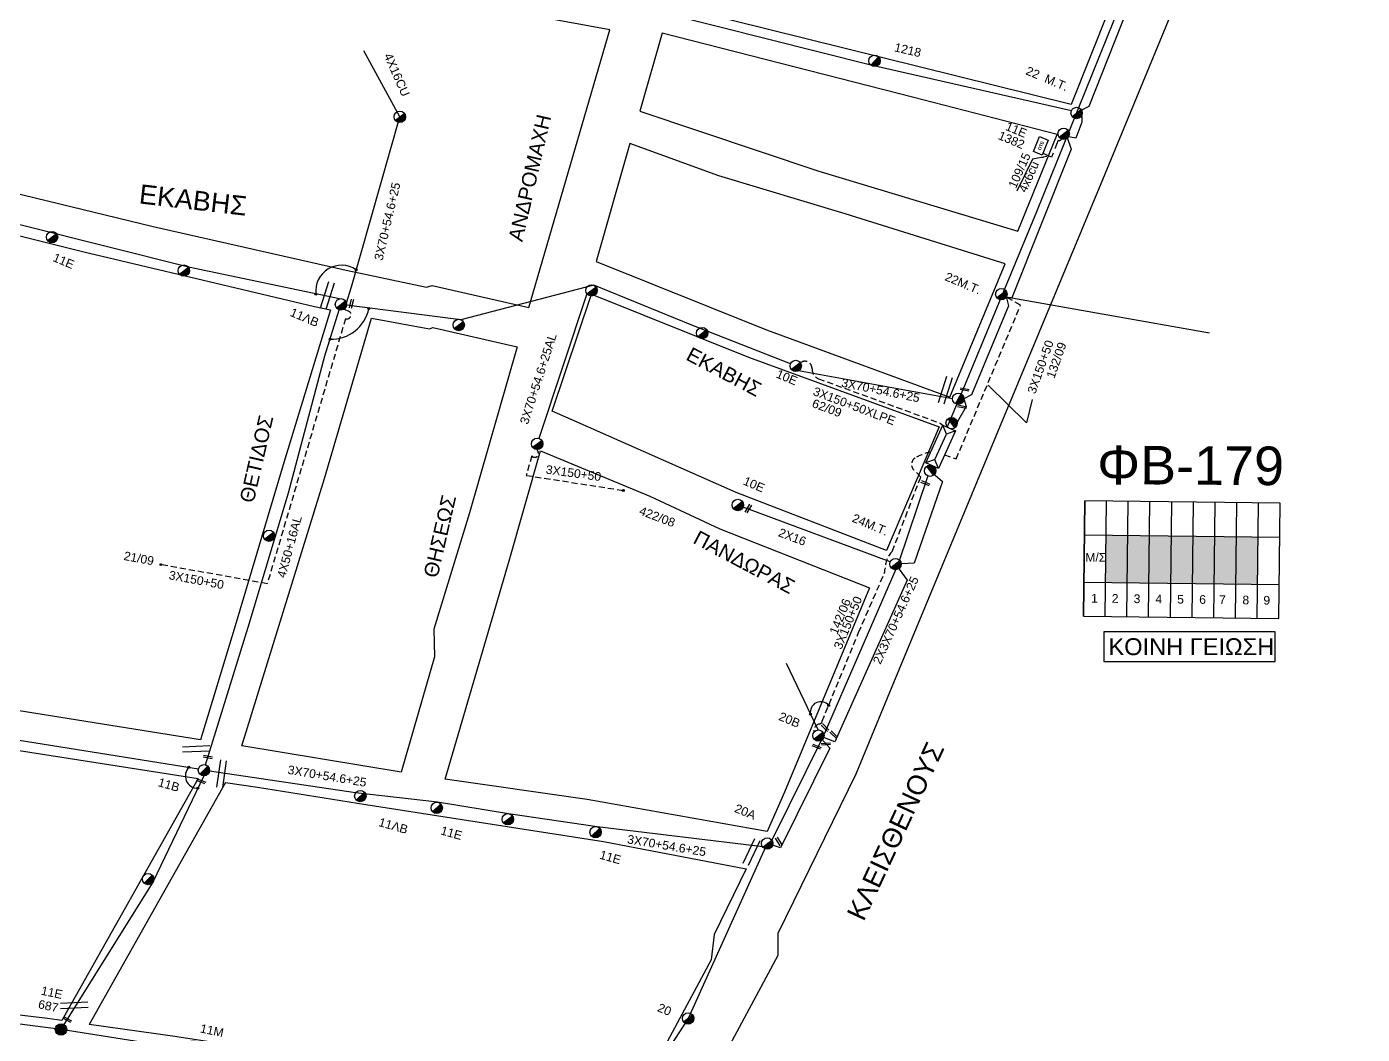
# Model space of a CAD drawing. Header units: millimetres. Extents: x 408 to 3042, y 742 to 1820.
# Drawn here: x 2360.6 to 2637.3, y 1280 to 1488.9 of the extents above; entities that cross this region are included whole.
import ezdxf
from ezdxf.enums import TextEntityAlignment as Align

# ---------------------------------------------------------------- set-up
doc = ezdxf.new("R2010")
doc.units = ezdxf.units.MM
doc.linetypes.add('DASHED', pattern=[19.05, 12.7, -6.35])
for name, color, linetype in [('Pillar OTE', 7, 'Continuous'), ('Άγνωστα', 7, 'Continuous'), ('Ασφαλειοκιβώτια Χ.Τ 9 αναχωρήσεων', 7, 'Continuous'), ('Γυμνά εναέρια ΧΤ και ΦΟΠ (3Φ)   4x50+16AL', 7, 'Continuous'), ('Επιγραφές - Σχήματα', 7, 'Continuous'), ('Μηχανική τομή', 7, 'Continuous'), ('Στύλος Ξύλινος', 7, 'Continuous'), ('Στύλος Ξύλινος @ 1', 7, 'Continuous'), ('Στύλος ΦΜ', 7, 'Continuous'), ('Στύλος ΦΜ @ 1', 7, 'Continuous'), ('Συνδέσεις', 7, 'Continuous'), ('Συνεστραμμένα ΧΤ   3x70+54.6+25 AL', 7, 'SYN_LINE'), ('Τομή', 7, 'Continuous'), ('Υποσταθμός εναέριος 2 στύλων', 7, 'Continuous'), ('Υποσταθμός πόλεως', 7, 'Continuous'), ('Υπόβαθρο ΔΕΗ', 7, 'Continuous'), ('Υπόγεια καλώδια Παροχών ΧΤ   4x16CU', 7, 'DASHED'), ('Υπόγεια καλώδια Παροχών ΧΤ   4x50AL', 7, 'DASHED'), ('Υπόγεια καλώδια Παροχών ΧΤ   4x6', 7, 'DASHED')]:
    doc.layers.add(name, color=color, linetype=linetype)
doc.styles.add('arial', font='arial.ttf')
doc.styles.get("Standard").update_dxf_attribs({"font": 'arial.ttf'})
doc.linetypes.add('SYN_LINE', pattern='A,0.5,-0.0001,["/\\/\\/\\/",Standard,S=0.1,R=0,X=0,Y=-0.05],-0.25', length=0.7501)
doc.dimstyles.new('ISO-25', dxfattribs={"dimtxt": 2.5, "dimasz": 2.5, "dimexe": 1.25, "dimexo": 0.625, "dimtad": 1, "dimtxsty": 'Standard', "dimcen": 2.5, "dimadec": 0, "dimazin": 0, "dimtfac": 1, "dimtmove": 0, "dimatfit": 3, "dimfxl": 1, "dimarcsym": 0})

# ---------------------------------------------------------------- blocks, each defined once
blk = doc.blocks.new('ΤΟΜΗ')
at = {"layer": 'Τομή', "ltscale": 40}
for p, q in [((-5.68, 0), (5.68, 0)), ((5.68, -2.33), (-5.68, -2.33))]:
    blk.add_line(p, q, dxfattribs=at)
blk = doc.blocks.new('ΜΗΧΑΝΙΚΗ ΤΟΜΗ')
at = {"layer": 'Μηχανική τομή', "ltscale": 40}
for p, q in [((-1.89, 0.78), (1.89, 0.78)), ((1.89, 0), (-1.89, 0))]:
    blk.add_line(p, q, dxfattribs=at)
blk = doc.blocks.new('ΥΠΑΡΧΩΝ ΤΣΙΜΕΝΤΕΝΙΟΣ ΣΤΥΛΟΣ')
at = {"layer": 'Στύλος ΦΜ'}
blk.add_hatch(color=7, dxfattribs=at).paths.add_polyline_path([(-1.29, -2.28, 0.574793), (2.62, 0, 0.268822), (1.3, 2.27)])
at = {"layer": 'Στύλος ΦΜ', "color": 7}
blk.add_line((-1.29, -2.28), (1.3, 2.27), dxfattribs=at)
blk.add_circle((0, 0), 2.62, dxfattribs=at)
at = {"layer": 'Στύλος ΦΜ', "flags": 4}
for tag, p in [('ΤΥΠΟΣ', (-4.91, 3.03)), ('ΑΡΙΘΜΟΣ', (-4.68, 8.05))]:
    blk.add_attdef(tag, p, '', height=4, dxfattribs=at)
blk = doc.blocks.new('ΥΠΑΡΧΩΝ ΞΥΛΙΝΟΣ ΣΤΥΛΟΣ')
at = {"layer": 'Στύλος Ξύλινος'}
h = blk.add_hatch(color=7, dxfattribs=at)
h.paths.add_polyline_path([(-2.62, 0, 0.270008), (-1.29, -2.28), (1.3, 2.27, 0.576266)])
h.paths.add_polyline_path([(-1.29, -2.28, 0.574793), (2.62, 0, 0.268822), (1.3, 2.27)])
at = {"layer": 'Στύλος Ξύλινος', "color": 7}
blk.add_line((-1.29, -2.28), (1.3, 2.27), dxfattribs=at)
blk.add_circle((0, 0), 2.62, dxfattribs=at)
at = {"layer": 'Στύλος Ξύλινος', "flags": 4}
for tag, p in [('ΑΡΙΘΜΟΣ', (-4.91, 8.6)), ('ΤΥΠΟΣ', (-4.85, 3.39))]:
    blk.add_attdef(tag, p, '', height=4, dxfattribs=at)
blk = doc.blocks.new('ΥΠΟΣΤΑΘΜΟΣ ΕΝΑΕΡΙΟΣ ΕΠΙ 2 ΣΤΥΛΩΝ')
at = {"layer": 'Υποσταθμός εναέριος 2 στύλων', "linetype": 'Continuous'}
for points in [[(-11.97, -2.11, 0.574793), (-8.45, -0.07, 0.268822), (-9.64, 1.98)], [(9.68, -2.15, 0.574793), (13.19, -0.1, 0.268822), (12.01, 1.95)]]:
    blk.add_hatch(color=256, dxfattribs=at).paths.add_polyline_path(points)
for p, q in [((-11.97, -2.11), (-9.64, 1.98)), ((9.68, -2.15), (12.01, 1.95))]:
    blk.add_line(p, q, dxfattribs=at)
for centre in [(-10.81, -0.07), (10.84, -0.1)]:
    blk.add_circle(centre, 2.36, dxfattribs=at)
at = {"layer": 'Υποσταθμός πόλεως', "linetype": 'Continuous', "ltscale": 40}
blk.add_lwpolyline([(-8.57, 2.82), (8.57, 2.82), (8.57, -2.82), (-8.57, -2.82)], close=True, dxfattribs=at)
for points in [[(-5.75, 0), (-8.57, 2.82)], [(-8.57, -2.82), (-5.75, 0)], [(-5.75, 0), (5.75, 0)], [(5.75, 0), (8.57, 2.82)], [(8.57, -2.82), (5.75, 0)]]:
    blk.add_lwpolyline(points, dxfattribs=at)
at = {"layer": 'Υποσταθμός εναέριος 2 στύλων', "ltscale": 40, "flags": 1}
for tag, p in [('ΜΕΤΑΣΧΗΜΑΤΙΣΜΟΣ', (14.09, 2.51)), ('ΙΣΧΥΣ', (14.07, -0.28)), ('ΑΡΙΘΜΟΣ', (14.19, -3))]:
    blk.add_attdef(tag, p, '', height=1.8, dxfattribs=at)
blk = doc.blocks.new('ΑΣΦΑΛΕΙΟΚΙΒΩΤΙΟ ΥΠΟΣΤΑΘΜΟΥ 9 ΑΝΑΧΩΡΗΣΕΩΝ')
at = {"layer": 'Ασφαλειοκιβώτια Χ.Τ 9 αναχωρήσεων', "ltscale": 40}
for p, q in [((-23.8, 40.36), (24.02, 40.36)), ((-9.72, 40.36), (-9.72, -40.64)), ((9.94, 40.36), (9.94, -40.64)), ((-23.8, 31.36), (24.02, 31.36)), ((-23.8, 22.36), (24.02, 22.36)), ((-23.8, 13.36), (24.02, 13.36)), ((-23.8, 4.36), (24.02, 4.36)), ((-23.8, -4.64), (24.02, -4.64)), ((-23.8, -13.64), (24.02, -13.64)), ((-23.8, -22.64), (24.02, -22.64)), ((-23.8, -31.64), (24.02, -31.64))]:
    blk.add_line(p, q, dxfattribs=at)
at = {"layer": 'Ασφαλειοκιβώτια Χ.Τ 9 αναχωρήσεων'}
blk.add_lwpolyline([(-23.8, -40.64), (24.02, -40.64), (24.02, 40.36), (-23.8, 40.36)], close=True, dxfattribs=at)
for s, p in [('1', (-18.12, 37.3)), ('2', (-18.12, 28.73)), ('3', (-18.12, 19.66)), ('4', (-18.12, 10.64)), ('5', (-18.12, 1.63)), ('6', (-18.12, -7.51)), ('7', (-18.12, -15.75)), ('8', (-18.12, -25.44)), ('9', (-18.12, -34.13))]:
    blk.add_text(s, height=3.6, rotation=270, dxfattribs=at).set_placement(p)
at = {"layer": 'Ασφαλειοκιβώτια Χ.Τ 9 αναχωρήσεων', "ltscale": 40}
for tag, height, p in [('ΟΝΟΜΑ', 5, (-0.16, 44.31)), ('ΚΕΙΜΕΝΟ 1', 2, (17.06, 35.59)), ('ΚΕΙΜΕΝΟ 2', 2, (17.06, 26.88)), ('ΚΕΙΜΕΝΟ 3', 2, (17.06, 17.69)), ('ΚΕΙΜΕΝΟ 4', 2, (17.06, 8.71)), ('ΚΕΙΜΕΝΟ 5', 2, (17.06, -0.13)), ('ΚΕΙΜΕΝΟ 6', 2, (17.06, -9.05)), ('ΚΕΙΜΕΝΟ 7', 2, (17.06, -18.13)), ('ΚΕΙΜΕΝΟ 8', 2, (17.06, -26.85)), ('ΚΕΙΜΕΝΟ 9', 2, (17.06, -35.99)), ('ΣΧ', 2, (-0.1, -42.64))]:
    blk.add_attdef(tag, text='', height=height, dxfattribs=at).set_placement(p, align=Align.MIDDLE_CENTER)
blk = doc.blocks.new('_ΣΥΝΔΕΣΗ')
at = {"layer": 'Συνδέσεις', "linetype": 'SYN_LINE', "ltscale": 40}
blk.add_hatch(color=256, dxfattribs=at).paths.add_polyline_path([(0.5, -0.01, 1), (-0.5, -0.01, 1)])
at = {"layer": 'Συνδέσεις'}
blk.add_circle((0, -0.01), 0.5, dxfattribs=at)
blk = doc.blocks.new('PILLAR ΟΤΕ')
at = {"layer": 'Pillar OTE', "ltscale": 40}
blk.add_lwpolyline([(-3.31, 2.02), (3.39, 2.02), (3.39, -1.99), (-3.31, -1.99)], close=True, dxfattribs=at)
at = {"layer": 'Pillar OTE', "insert": (-1.81, 0.71), "char_height": 1.3575, "width": 109.961, "attachment_point": 1}
blk.add_mtext('{\\fArial|b1|i0|c161|p34;OTE}', dxfattribs=at)

msp = doc.modelspace()

# ---------------------------------------------------------------- hatches: boundary and pattern name
at = {"layer": 'Ασφαλειοκιβώτια Χ.Τ 9 αναχωρήσεων', "ltscale": 40}
for color, points in [(30, [(2588.76, 1383.47), (2584.26, 1383.52), (2584.14, 1373.7), (2588.64, 1373.65)]), (133, [(2593.26, 1383.42), (2588.76, 1383.47), (2588.64, 1373.65), (2593.14, 1373.59)]), (6, [(2597.76, 1383.37), (2593.26, 1383.42), (2593.14, 1373.59), (2597.64, 1373.54)]), (2, [(2597.64, 1373.54), (2602.14, 1373.49), (2602.26, 1383.31), (2597.76, 1383.37)]), (1, [(2606.76, 1383.26), (2602.26, 1383.31), (2602.14, 1373.49), (2606.64, 1373.43)]), (173, [(2611.25, 1383.21), (2606.76, 1383.26), (2606.64, 1373.43), (2611.14, 1373.38)]), (151, [(2615.75, 1383.15), (2611.25, 1383.21), (2611.14, 1373.38), (2615.64, 1373.33)])]:
    msp.add_hatch(color=color, dxfattribs=at).paths.add_polyline_path(points)

# ---------------------------------------------------------------- linework, layer by layer
at = {"layer": 'Άγνωστα', "color": 30}
msp.add_lwpolyline([(2425.35, 1432.48), (2394.05, 1439.05), (2360.24, 1447.53), (2329.65, 1455.38), (2292.29, 1462.99), (2283.42, 1464.88)], dxfattribs=at)
at = {"layer": 'Άγνωστα', "color": 173, "linetype": 'DASHED', "ltscale": 0.1}
msp.add_lwpolyline([(2550.75, 1400.13), (2553.19, 1399.32), (2566.54, 1431.19), (2563.56, 1432.87)], dxfattribs=at)
at = {"layer": 'Άγνωστα', "color": 151, "linetype": 'DASHED', "ltscale": 0.1}
for points in [[(2426.24, 1430.31), (2427.17, 1429.99, -0.991208), (2426.62, 1428.35), (2410.41, 1373.43)], [(2520.87, 1419.29), (2521.25, 1419.44, -0.542979), (2523.31, 1418, 0.31557), (2524.65, 1415.92), (2549.87, 1406.72), (2550.44, 1406.29)], [(2466.27, 1401.26), (2466.52, 1400.75, -0.888091), (2465.23, 1399.91), (2464.06, 1395.89), (2484.2, 1392.77)]]:
    msp.add_lwpolyline(points, format="xyb", dxfattribs=at)
at = {"layer": 'Άγνωστα', "color": 30, "linetype": 'DASHED', "ltscale": 0.1}
msp.add_lwpolyline([(2523.74, 1342.74), (2523.74, 1343.04, -0.366167), (2524.84, 1344.36, 0.315918), (2525.4, 1344.92), (2532.96, 1363.33), (2538.42, 1375.87), (2538.42, 1376.45, -0.196189), (2539.92, 1380.14), (2545.83, 1395.55), (2544.37, 1397.05, -0.487463), (2544.7, 1399.51, -0.083054), (2547.93, 1400.74, -0.099288)], format="xyb", dxfattribs=at)
at = {"layer": 'Άγνωστα', "color": 6}
msp.add_lwpolyline([(2539.5, 1377.96), (2509, 1389.3)], dxfattribs=at)
at = {"layer": 'Άγνωστα', "color": 151, "linetype": 'DASHED', "ltscale": 0.1}
msp.add_lwpolyline([(2410.41, 1373.43), (2388.36, 1377.38)], dxfattribs=at)
at = {"layer": 'Γυμνά εναέρια ΧΤ και ΦΟΠ (3Φ)   4x50+16AL', "color": 151, "ltscale": 40}
msp.add_lwpolyline([(2397.6, 1335.89), (2406.48, 1364.4), (2414.82, 1392.28), (2422.36, 1420.67), (2425.32, 1430.22)], dxfattribs=at)
at = {"layer": 'Επιγραφές - Σχήματα'}
msp.add_lwpolyline([(2568.92, 1411.62), (2567.77, 1406.77), (2559.8, 1414.62)], dxfattribs=at)
at = {"layer": 'Επιγραφές - Σχήματα', "color": 190}
msp.add_lwpolyline([(2583.79, 1357.31), (2619.3, 1357.31), (2619.3, 1363.48), (2583.79, 1363.48)], close=True, dxfattribs=at)
at = {"layer": 'Επιγραφές - Σχήματα'}
for centre, radius, start, end in [((2425.78, 1434.1), 5.34, 55.2927, 186.8529), ((2423.64, 1432.1), 7.99, 268.3631, 348.2956), ((2525.1, 1346.82), 2.16, 40.0791, 191.5285)]:
    msp.add_arc(centre, radius, start, end, dxfattribs=at)
at = {"layer": 'Συνεστραμμένα ΧΤ   3x70+54.6+25 AL', "color": 2, "linetype": 'SYN_LINE', "ltscale": 20}
msp.add_lwpolyline([(2607.48, 1539.66), (2593.01, 1508.09), (2569.82, 1450.51), (2554.18, 1412.79), (2551.29, 1405.98)], dxfattribs=at)
at = {"layer": 'Συνεστραμμένα ΧΤ   3x70+54.6+25 AL', "color": 1, "linetype": 'SYN_LINE', "ltscale": 20}
msp.add_lwpolyline([(2592.06, 1507.39), (2591.92, 1506.84), (2594.06, 1506.31), (2580.69, 1472.38), (2579.17, 1471.56), (2579.25, 1469.08), (2577.94, 1465.8), (2576.12, 1466.16), (2577.03, 1463.52), (2564.71, 1432.69), (2563.62, 1432.69), (2564.04, 1431.06), (2556.32, 1412.59), (2554.78, 1411.77), (2555.23, 1410.14), (2553.39, 1406.9)], dxfattribs=at)
at = {"layer": 'Συνεστραμμένα ΧΤ   3x70+54.6+25 AL', "color": 5, "linetype": 'SYN_LINE', "ltscale": 20}
msp.add_lwpolyline([(2577.05, 1471.46), (2535.46, 1480.94), (2492.97, 1491.61), (2439.6, 1503.04)], dxfattribs=at)
at = {"layer": 'Συνεστραμμένα ΧΤ   3x70+54.6+25 AL', "color": 30, "linetype": 'SYN_LINE', "ltscale": 20}
for points in [[(2437.87, 1470.2), (2430.42, 1483.88)], [(2426.8, 1431.68), (2427.87, 1434.94), (2437.87, 1470.2)], [(2524.54, 1343.13), (2517.98, 1356.87)]]:
    msp.add_lwpolyline(points, dxfattribs=at)
at = {"layer": 'Συνεστραμμένα ΧΤ   3x70+54.6+25 AL', "color": 151, "linetype": 'SYN_LINE', "ltscale": 20}
for points in [[(2518.84, 1419.01), (2498.36, 1426.99), (2478.05, 1435.31), (2450.53, 1428.15), (2426.84, 1431.19)], [(2552.42, 1411.77), (2520.47, 1417.53)]]:
    msp.add_lwpolyline(points, dxfattribs=at)
at = {"layer": 'Συνεστραμμένα ΧΤ   3x70+54.6+25 AL', "color": 151, "ltscale": 20}
msp.add_lwpolyline([(2476.66, 1433.51), (2466.71, 1403.55)], dxfattribs=at)
at = {"layer": 'Συνεστραμμένα ΧΤ   3x70+54.6+25 AL', "color": 173, "linetype": 'SYN_LINE', "ltscale": 20}
msp.add_lwpolyline([(2563.56, 1432.87), (2605.7, 1425.44)], dxfattribs=at)
at = {"layer": 'Συνεστραμμένα ΧΤ   3x70+54.6+25 AL', "color": 133, "linetype": 'SYN_LINE', "ltscale": 20}
msp.add_lwpolyline([(2547.77, 1396.86), (2550.35, 1394.63), (2544.5, 1377.68), (2540.59, 1377.51), (2543.05, 1374.19), (2528.03, 1340.67), (2524.62, 1341.95), (2527.01, 1339.37), (2516.79, 1318.68), (2514.02, 1319.58), (2497.62, 1283.32), (2483.45, 1261.53)], dxfattribs=at)
at = {"layer": 'Συνεστραμμένα ΧΤ   3x70+54.6+25 AL', "color": 6, "linetype": 'SYN_LINE', "ltscale": 20}
for points in [[(2547.28, 1395.79), (2541.15, 1377.54), (2525.51, 1341.6), (2514.96, 1320.3)], [(2513.09, 1318.86), (2478.77, 1323.06), (2460.43, 1325.76), (2445.71, 1328.12), (2428.72, 1330.07), (2398.44, 1334.59)]]:
    msp.add_lwpolyline(points, dxfattribs=at)
at = {"layer": 'Συνεστραμμένα ΧΤ   3x70+54.6+25 AL', "color": 1, "ltscale": 20}
for points in [[(2206.51, 1373.79), (2245.69, 1368.27), (2263.3, 1363.78), (2281.46, 1357.16), (2306.52, 1350.09), (2350.28, 1342.41), (2396.15, 1335.08), (2396.15, 1335.08)], [(2397.24, 1333.58), (2386.69, 1311.55), (2368.28, 1282.03)]]:
    msp.add_lwpolyline(points, dxfattribs=at)
at = {"layer": 'Συνεστραμμένα ΧΤ   3x70+54.6+25 AL', "color": 5, "ltscale": 20}
msp.add_lwpolyline([(2420.98, 1273.19), (2396.22, 1277.26), (2393, 1277.05), (2367.66, 1281.03), (2332.82, 1285.52), (2314.96, 1287.39), (2285.12, 1291.84), (2246.29, 1298.61)], dxfattribs=at)
at = {"layer": 'Υπόβαθρο ΔΕΗ'}
for points in [[(2512.09, 1560.44), (2536.35, 1553.4), (2587.37, 1538.02), (2601.99, 1533.75), (2591.67, 1509.41), (2549.17, 1519.6), (2521.43, 1526.72), (2519.76, 1520.17), (2557.22, 1510.07), (2588.83, 1502.47), (2576.99, 1472.79), (2498.67, 1492.16), (2493.84, 1494.23), (2502.09, 1524.56), (2512.09, 1560.44)], [(2464.59, 1430.71), (2481.38, 1488.22), (2414.6, 1500.54), (2376.63, 1507.84), (2349.7, 1513.31), (2341.46, 1477.17), (2337.8, 1459.35), (2386.78, 1447.48), (2426.74, 1438.41), (2443.41, 1434.89), (2444.58, 1435.25), (2464.59, 1430.71)], [(2574.12, 1466.54), (2544.1, 1474.3), (2492.27, 1487.56), (2487.61, 1471.41), (2524.48, 1459.03), (2565.97, 1446.52), (2574.12, 1466.54)], [(2563.36, 1439.77), (2530.16, 1450.08), (2503.98, 1457.99), (2485.57, 1464.7), (2478.59, 1440.21), (2513.9, 1426.08), (2551.84, 1412.13), (2563.36, 1439.77)], [(2569.01, 1461.45), (2565.74, 1454.81)], [(2423.54, 1430.19), (2413.93, 1398.79), (2403.57, 1364.04), (2396.58, 1341.06), (2357.28, 1347.36), (2336.96, 1350.35), (2309.47, 1355.19), (2320.91, 1397.77), (2335.21, 1451.51), (2372.42, 1442.2), (2395.75, 1436.69), (2420.22, 1430.89), (2423.54, 1430.19)], [(2477.57, 1433.45), (2510.14, 1420.36), (2549.68, 1405.92), (2538.75, 1380.31), (2507.61, 1392.37), (2473.42, 1407.44), (2469.45, 1409.22), (2477.57, 1433.45)], [(2444.69, 1426.55), (2462.19, 1422.5), (2452.35, 1388.15), (2444.91, 1363.98), (2445.03, 1358.29), (2438.13, 1334.4), (2405.14, 1339.82), (2422.28, 1395.24), (2432.01, 1428.46), (2444.02, 1426.29), (2444.69, 1426.55)], [(2467.03, 1400.97), (2489.67, 1391.55), (2504.2, 1384.84), (2535.24, 1372.61), (2517.59, 1330.22), (2513.98, 1322.05), (2476.71, 1328.73), (2447.29, 1332.95), (2460.52, 1378.14), (2467.03, 1400.97)], [(2367.85, 1282.9), (2364.87, 1283.32), (2327.16, 1287.83), (2327.16, 1287.83), (2292.88, 1293.24), (2298.88, 1315.7), (2307.38, 1347.49), (2350.95, 1340.12), (2396.1, 1333.07)], [(2396.1, 1333.07), (2367.85, 1282.9)], [(2401.75, 1332.23), (2373.51, 1282.09)], [(2401.75, 1332.23), (2408.35, 1331.25), (2430.82, 1327.66)], [(2430.82, 1327.66), (2430.82, 1327.66), (2480.12, 1320.01), (2509.65, 1314.32), (2509.65, 1314.32)], [(2509.65, 1314.32), (2503.03, 1300.7), (2502.4, 1295.48), (2486.22, 1265.33), (2433.43, 1273.3), (2424.55, 1274.44)], [(2424.55, 1274.44), (2390.76, 1279.66), (2373.51, 1282.09)]]:
    msp.add_lwpolyline(points, dxfattribs=at)
msp.add_lwpolyline([(2686.52, 1508.36), (2696.17, 1537.39), (2701.25, 1553.69), (2672.75, 1545.98), (2666.67, 1544.41, -0.127333), (2648.58, 1544.41), (2624.99, 1550.9), (2613.2, 1527.93), (2598.42, 1493.26), (2583.49, 1457.17), (2561.77, 1404.82), (2539.84, 1352.09), (2532.4, 1333.92), (2516.24, 1300.94), (2516.24, 1296.39), (2492.73, 1252.66), (2452.66, 1184.88), (2432.4, 1148.96), (2414.37, 1118.67), (2451.35, 1096.85), (2465.59, 1088.46), (2471.84, 1098.93)], format="xyb", dxfattribs=at)
msp.add_arc((2395.98, 1333.59), 2.55, 135.0302, 270.9286, dxfattribs=at)
at = {"layer": 'Υπόγεια καλώδια Παροχών ΧΤ   4x6', "color": 2, "linetype": 'DASHED', "ltscale": 0.15}
msp.add_lwpolyline([(2575.02, 1465.62, -0.401), (2574.32, 1465.34), (2572.91, 1461.87), (2571.18, 1462.58)], format="xyb", dxfattribs=at)

# ---------------------------------------------------------------- block references
at = {"layer": 'Pillar OTE', "xscale": 0.4999999999999999, "yscale": 0.4999999999999999, "zscale": 0.4999999999999999, "rotation": 68.22810081509124}
msp.add_blockref('PILLAR ΟΤΕ', (2570.72, 1464.16), dxfattribs=at)
at = {"layer": 'Ασφαλειοκιβώτια Χ.Τ 9 αναχωρήσεων', "xscale": 0.4999999999999999, "yscale": 0.4999999999999999, "zscale": 0.4999999999999999, "rotation": 89.32594289480281}
msp.add_blockref('ΑΣΦΑΛΕΙΟΚΙΒΩΤΙΟ ΥΠΟΣΤΑΘΜΟΥ 9 ΑΝΑΧΩΡΗΣΕΩΝ', (2599.88, 1378.37), dxfattribs=at)
at = {"layer": 'Μηχανική τομή'}
for p, xscale, yscale, zscale, rotation in [((2428.04, 1431.42), 0.4999999999999998, 0.4999999999999998, 0.4999999999999998, 76.52273740397938), ((2554.97, 1413.88), 0.4999999999999999, 0.4999999999999999, 0.4999999999999999, 169.1526674923633), ((2554.43, 1410.3), 0.4999999999999999, 0.4999999999999999, 0.4999999999999999, 169.1526674923633), ((2546.87, 1394.44), 0.4999999999999998, 0.4999999999999998, 0.4999999999999998, 157.7965080992814), ((2510.27, 1388.9), 0.4999999999999999, 0.4999999999999999, 0.4999999999999999, 58.97388776560939), ((2526.14, 1343.76), 0.4999999999999998, 0.4999999999999998, 0.4999999999999998, 135.5080089792195), ((2527.94, 1342.27), 0.4999999999999998, 0.4999999999999998, 0.4999999999999998, 135.5080089792195), ((2524.35, 1339.83), 0.4999999999999998, 0.4999999999999998, 0.4999999999999998, 157.0985061017923), ((2526.16, 1340.4), 0.4999999999999999, 0.4999999999999999, 0.4999999999999999, 184.7093911337312), ((2398.05, 1337.33), 0.4999999999999993, 0.4999999999999993, 0.4999999999999993, 348.9926194402149), ((2396.62, 1332.28), 0.4999999999999993, 0.4999999999999993, 0.4999999999999993, 337.9852388804258), ((2516.56, 1320.08), 0.4999999999999998, 0.4999999999999998, 0.4999999999999998, 121.5533052801841), ((2368.84, 1282.92), 0.4999999999999993, 0.4999999999999993, 0.4999999999999993, 330.9040898718355)]:
    msp.add_blockref('ΜΗΧΑΝΙΚΗ ΤΟΜΗ', p, dxfattribs=dict(at, xscale=xscale, yscale=yscale, zscale=zscale, rotation=rotation))
at = {"layer": 'Στύλος Ξύλινος @ 1', "ltscale": 40}
ref = msp.add_blockref('ΥΠΑΡΧΩΝ ΞΥΛΙΝΟΣ ΣΤΥΛΟΣ', (2367.66, 1281.03), dxfattribs=dict(at, xscale=0.449999999999818, yscale=0.449999999999818, zscale=0.449999999999818, rotation=348.1169651203148))
ref.add_attrib('ΤΥΠΟΣ', '687', (2362.8, 1285.46), dxfattribs={"layer": 'Στύλος Ξύλινος', "height": 1.8, "rotation": 348.117, "flags": 4})
ref.add_attrib('ΑΡΙΘΜΟΣ', '11E', (2363.4, 1288.27), dxfattribs={"layer": 'Στύλος Ξύλινος', "height": 1.8, "rotation": 348.117, "flags": 4})
ref = msp.add_blockref('ΥΠΑΡΧΩΝ ΞΥΛΙΝΟΣ ΣΤΥΛΟΣ', (2395.07, 1277.5), dxfattribs=dict(at, xscale=0.449999999999818, yscale=0.449999999999818, zscale=0.449999999999818, rotation=348.1169651203148))
ref.add_attrib('ΑΡΙΘΜΟΣ', '11M', (2396.37, 1280.44), dxfattribs={"layer": 'Στύλος Ξύλινος', "height": 1.8, "rotation": 348.117, "flags": 4})
at = {"layer": 'Στύλος ΦΜ @ 1', "ltscale": 40}
ref = msp.add_blockref('ΥΠΑΡΧΩΝ ΤΣΙΜΕΝΤΕΝΙΟΣ ΣΤΥΛΟΣ', (2536.26, 1481.81), dxfattribs=dict(at, xscale=0.449999999999818, yscale=0.449999999999818, zscale=0.449999999999818, rotation=347.006963483884))
ref.add_attrib('ΤΥΠΟΣ', '1218', (2540.22, 1483.82), dxfattribs={"layer": 'Στύλος ΦΜ', "height": 1.8, "rotation": 347.007, "flags": 4})
ref = msp.add_blockref('ΥΠΑΡΧΩΝ ΤΣΙΜΕΝΤΕΝΙΟΣ ΣΤΥΛΟΣ', (2578.14, 1471), dxfattribs=dict(at, xscale=0.4499999999998182, yscale=0.4499999999998182, zscale=0.4499999999998182, rotation=337.1517464580141))
ref.add_attrib('ΤΥΠΟΣ', '22  M.T.', (2567.43, 1479.07), dxfattribs={"layer": 'Στύλος ΦΜ', "height": 1.8, "rotation": 337.1517, "flags": 4})
at = {"layer": 'Στύλος ΦΜ @ 1', "ltscale": 40, "xscale": 0.4499999999998182, "yscale": 0.4499999999998182, "zscale": 0.4499999999998182}
for p, rotation in [((2437.87, 1470.2), 337.1517464580141), ((2393.12, 1438.33), 337.1517464580141), ((2477.6, 1434.23), 337.1517464580141), ((2450.08, 1427.06), 337.1517464580141), ((2500.55, 1425.39), 337.1517464580141), ((2466.34, 1402.43), 337.1517464580141), ((2410.78, 1383.38), 337.1517464580141), ((2460.26, 1324.6), 337.1517464580141), ((2385.71, 1312.21), 344.0780238654427)]:
    msp.add_blockref('ΥΠΑΡΧΩΝ ΤΣΙΜΕΝΤΕΝΙΟΣ ΣΤΥΛΟΣ', p, dxfattribs=dict(at, rotation=rotation))
at = {"layer": 'Στύλος ΦΜ @ 1', "ltscale": 40}
ref = msp.add_blockref('ΥΠΑΡΧΩΝ ΤΣΙΜΕΝΤΕΝΙΟΣ ΣΤΥΛΟΣ', (2575.45, 1466.71), dxfattribs=dict(at, xscale=0.4499999999998182, yscale=0.4499999999998182, zscale=0.4499999999998182, rotation=337.1517464580141))
ref.add_attrib('ΤΥΠΟΣ', '11Ε', (2563.22, 1467.56), dxfattribs={"layer": 'Στύλος ΦΜ', "height": 1.8, "rotation": 337.1517, "flags": 4})
ref.add_attrib('ΑΡΙΘΜΟΣ', '1382', (2561.71, 1465.66), dxfattribs={"layer": 'Στύλος ΦΜ', "height": 1.8, "rotation": 337.1517, "flags": 4})
ref = msp.add_blockref('ΥΠΑΡΧΩΝ ΤΣΙΜΕΝΤΕΝΙΟΣ ΣΤΥΛΟΣ', (2365.8, 1445.28), dxfattribs=dict(at, xscale=0.4499999999998182, yscale=0.4499999999998182, zscale=0.4499999999998182, rotation=337.1517464580141))
ref.add_attrib('ΤΥΠΟΣ', '11E', (2365.8, 1440.37), dxfattribs={"layer": 'Στύλος ΦΜ', "height": 1.8, "rotation": 337.1517, "flags": 4})
ref = msp.add_blockref('ΥΠΑΡΧΩΝ ΤΣΙΜΕΝΤΕΝΙΟΣ ΣΤΥΛΟΣ', (2562.53, 1433.45), dxfattribs=dict(at, xscale=0.4499999999998182, yscale=0.4499999999998182, zscale=0.4499999999998182, rotation=337.1517464580141))
ref.add_attrib('ΤΥΠΟΣ', '22M.T.', (2550.66, 1436.4), dxfattribs={"layer": 'Στύλος ΦΜ', "height": 1.8, "rotation": 337.1517, "flags": 4})
ref = msp.add_blockref('ΥΠΑΡΧΩΝ ΤΣΙΜΕΝΤΕΝΙΟΣ ΣΤΥΛΟΣ', (2425.67, 1431.34), dxfattribs=dict(at, xscale=0.4499999999998182, yscale=0.4499999999998182, zscale=0.4499999999998182, rotation=337.1517464580141))
ref.add_attrib('ΤΥΠΟΣ', '11ΛΒ', (2414.95, 1429.01), dxfattribs={"layer": 'Στύλος ΦΜ', "height": 1.8, "rotation": 337.1517, "flags": 4})
ref = msp.add_blockref('ΥΠΑΡΧΩΝ ΤΣΙΜΕΝΤΕΝΙΟΣ ΣΤΥΛΟΣ', (2519.93, 1418.57), dxfattribs=dict(at, xscale=0.4499999999998182, yscale=0.4499999999998182, zscale=0.4499999999998182, rotation=337.1517464580141))
ref.add_attrib('ΤΥΠΟΣ', '10E', (2515.68, 1416.24), dxfattribs={"layer": 'Στύλος ΦΜ', "height": 1.8, "rotation": 337.1517, "flags": 4})
at = {"layer": 'Στύλος ΦΜ @ 1', "ltscale": 40, "xscale": 0.4499999999998181, "yscale": 0.4499999999998181, "zscale": 0.4499999999998181}
msp.add_blockref('ΥΠΑΡΧΩΝ ΤΣΙΜΕΝΤΕΝΙΟΣ ΣΤΥΛΟΣ', (2553.6, 1411.77), dxfattribs=at)
at = {"layer": 'Στύλος ΦΜ @ 1', "ltscale": 40}
ref = msp.add_blockref('ΥΠΑΡΧΩΝ ΤΣΙΜΕΝΤΕΝΙΟΣ ΣΤΥΛΟΣ', (2507.92, 1389.75), dxfattribs=dict(at, xscale=0.4499999999998182, yscale=0.4499999999998182, zscale=0.4499999999998182, rotation=337.1517464580141))
ref.add_attrib('ΤΥΠΟΣ', '10E', (2508.87, 1394.05), dxfattribs={"layer": 'Στύλος ΦΜ', "height": 1.8, "rotation": 337.1517, "flags": 4})
ref = msp.add_blockref('ΥΠΑΡΧΩΝ ΤΣΙΜΕΝΤΕΝΙΟΣ ΣΤΥΛΟΣ', (2540.59, 1377.51), dxfattribs=dict(at, xscale=0.4499999999998181, yscale=0.4499999999998181, zscale=0.4499999999998181, rotation=337.4178688206695))
ref.add_attrib('ΤΥΠΟΣ', '24M.T.', (2531.43, 1386.35), dxfattribs={"layer": 'Στύλος ΦΜ', "height": 1.8, "rotation": 337.4179, "flags": 4})
ref = msp.add_blockref('ΥΠΑΡΧΩΝ ΤΣΙΜΕΝΤΕΝΙΟΣ ΣΤΥΛΟΣ', (2524.62, 1341.95), dxfattribs=dict(at, xscale=0.4499999999998181, yscale=0.4499999999998181, zscale=0.4499999999998181, rotation=337.4178688206695))
ref.add_attrib('ΤΥΠΟΣ', '20B', (2516.24, 1345.25), dxfattribs={"layer": 'Στύλος ΦΜ', "height": 1.8, "rotation": 337.4179, "flags": 4})
ref = msp.add_blockref('ΥΠΑΡΧΩΝ ΤΣΙΜΕΝΤΕΝΙΟΣ ΣΤΥΛΟΣ', (2397.28, 1334.76), dxfattribs=dict(at, xscale=0.4499999999998182, yscale=0.4499999999998182, zscale=0.4499999999998182, rotation=344.0780238654427))
ref.add_attrib('ΤΥΠΟΣ', '11B', (2387.62, 1331.5), dxfattribs={"layer": 'Στύλος ΦΜ', "height": 1.8, "rotation": 344.078, "flags": 4})
ref = msp.add_blockref('ΥΠΑΡΧΩΝ ΤΣΙΜΕΝΤΕΝΙΟΣ ΣΤΥΛΟΣ', (2429.69, 1329.41), dxfattribs=dict(at, xscale=0.4499999999998182, yscale=0.4499999999998182, zscale=0.4499999999998182, rotation=344.0780238654427))
ref.add_attrib('ΤΥΠΟΣ', '11ΛΒ', (2433.33, 1323.24), dxfattribs={"layer": 'Στύλος ΦΜ', "height": 1.8, "rotation": 344.078, "flags": 4})
ref = msp.add_blockref('ΥΠΑΡΧΩΝ ΤΣΙΜΕΝΤΕΝΙΟΣ ΣΤΥΛΟΣ', (2445.52, 1326.96), dxfattribs=dict(at, xscale=0.4499999999998182, yscale=0.4499999999998182, zscale=0.4499999999998182, rotation=344.0780238654427))
ref.add_attrib('ΤΥΠΟΣ', '11E', (2446.19, 1321.51), dxfattribs={"layer": 'Στύλος ΦΜ', "height": 1.8, "rotation": 344.078, "flags": 4})
ref = msp.add_blockref('ΥΠΑΡΧΩΝ ΤΣΙΜΕΝΤΕΝΙΟΣ ΣΤΥΛΟΣ', (2514.02, 1319.58), dxfattribs=dict(at, xscale=0.4499999999998181, yscale=0.4499999999998181, zscale=0.4499999999998181, rotation=337.4178688206695))
ref.add_attrib('ΤΥΠΟΣ', '20A', (2507.07, 1326.19), dxfattribs={"layer": 'Στύλος ΦΜ', "height": 1.8, "rotation": 337.4179, "flags": 4})
ref = msp.add_blockref('ΥΠΑΡΧΩΝ ΤΣΙΜΕΝΤΕΝΙΟΣ ΣΤΥΛΟΣ', (2478.45, 1321.93), dxfattribs=dict(at, xscale=0.4499999999998182, yscale=0.4499999999998182, zscale=0.4499999999998182, rotation=344.0780238654427))
ref.add_attrib('ΤΥΠΟΣ', '11E', (2479.12, 1316.48), dxfattribs={"layer": 'Στύλος ΦΜ', "height": 1.8, "rotation": 344.078, "flags": 4})
ref = msp.add_blockref('ΥΠΑΡΧΩΝ ΤΣΙΜΕΝΤΕΝΙΟΣ ΣΤΥΛΟΣ', (2497.62, 1283.32), dxfattribs=dict(at, xscale=0.4499999999998181, yscale=0.4499999999998181, zscale=0.4499999999998181, rotation=337.4178688206695))
ref.add_attrib('ΤΥΠΟΣ', '20', (2491.1, 1284.88), dxfattribs={"layer": 'Στύλος ΦΜ', "height": 1.8, "rotation": 337.4179, "flags": 4})
at = {"layer": 'Συνδέσεις', "xscale": 0.4, "yscale": 0.4, "zscale": 0.25}
for p in [(2428.82, 1438.49), (2428.82, 1438.49), (2420.49, 1433.46), (2420.49, 1433.46), (2431.46, 1430.48), (2431.46, 1430.48), (2423.43, 1424.12), (2423.43, 1424.12), (2484.2, 1392.78), (2484.2, 1392.78), (2388.38, 1377.39), (2388.38, 1377.39), (2526.75, 1348.21), (2526.75, 1348.21), (2522.99, 1346.39), (2522.99, 1346.39), (2394.18, 1335.4), (2396.02, 1331.04)]:
    msp.add_blockref('_ΣΥΝΔΕΣΗ', p, dxfattribs=at)
at = {"layer": 'Τομή'}
for p, xscale, yscale, zscale, rotation in [((2423.42, 1432.99), 0.4999999999999989, 0.4999999999999989, 0.4999999999999989, 252.4624115855173), ((2551.48, 1413.38), 0.4999999999999989, 0.4999999999999989, 0.4999999999999989, 252.4624115855173), ((2395.71, 1338.62), 0.4999999999999988, 0.4999999999999988, 0.4999999999999988, 182.6996911420152), ((2401.51, 1333.93), 0.4999999999999988, 0.4999999999999988, 0.4999999999999988, 262.0169519449036), ((2511.29, 1317.57), 0.4999999999999989, 0.4999999999999989, 0.4999999999999989, 244.8383804754398), ((2370.42, 1285.45), 0.4999999999999988, 0.4999999999999988, 0.4999999999999988, 182.6996911420152)]:
    msp.add_blockref('ΤΟΜΗ', p, dxfattribs=dict(at, xscale=xscale, yscale=yscale, zscale=zscale, rotation=rotation))
at = {"layer": 'Υποσταθμός εναέριος 2 στύλων', "xscale": 0.5, "yscale": 0.5, "zscale": 0.5, "rotation": 65.73513060534059}
msp.add_blockref('ΥΠΟΣΤΑΘΜΟΣ ΕΝΑΕΡΙΟΣ ΕΠΙ 2 ΣΤΥΛΩΝ', (2549.96, 1401.8), dxfattribs=at)

# ---------------------------------------------------------------- texts
at = {"ltscale": 40, "attachment_point": 1, "style": 'arial'}
for s, insert, char_height, width, rotation in [('ANΔPOMAXH', (2460.33, 1444.85), 3, 94.4586, 77.0357), ('EKABHΣ', (2384.15, 1456.25), 4, 94.4586, 353.4098), ('ΕΚΑΒΗΣ', (2498.36, 1422.62), 3, 94.4586, 332.009), ('ΘΕΤΙΔΟΣ', (2404.63, 1390.67), 3, 94.4586, 77.0357), ('ΦB-179', (2582.41, 1402.06), 8, 46.4484, 359.6947), ('ΘΗΣΕΩΣ', (2442.75, 1375.14), 3, 94.4586, 77.0357), ('ΠΑΝΔΩΡΑΣ', (2499.83, 1384.62), 3, 94.4586, 332.009), ('KΛEIΣΘENOYΣ', (2530.37, 1304.95), 4, 94.4586, 65.0187)]:
    msp.add_mtext(s, dxfattribs=dict(at, insert=insert, char_height=char_height, width=width, rotation=rotation))
at = {"layer": 'Άγνωστα', "ltscale": 40, "char_height": 1.8, "width": 34.5395, "attachment_point": 1, "style": 'arial'}
for s, insert, rotation in [('3X70+54.6+25', (2432.54, 1440.7), 76.9486), ('3X150+50', (2567.87, 1413.24), 70.5059), ('132/09', (2571.81, 1416.43), 70.5059), ('3X70+54.6+25', (2529.61, 1416.05), 348.5487), ('62/09', (2523.77, 1411.8), 339.2939), ('3X150+50XLPE', (2523.98, 1414.28), 339.2939), ('3X150+50', (2468.29, 1398.05), 352.1309), ('422/08', (2487.95, 1389.53), 339.2939), ('2X16', (2516.8, 1385.01), 339.2939), ('21/09', (2380.87, 1380.15), 349.5156), ('Μ/Σ', (2579.93, 1379.8), 0.2176), ('3X150+50', (2390.22, 1376.16), 349.5156), ('2X3X70+54.6+25', (2535.83, 1357.3), 65.8589), ('142/06', (2526.84, 1363.43), 67.8268), ('3X150+50', (2527.73, 1360.34), 67.8268), ('3X70+54.6+25', (2414.83, 1335.81), 350.5443), ('3X70+54.6+25', (2485.19, 1321.41), 350.5443)]:
    msp.add_mtext(s, dxfattribs=dict(at, insert=insert, rotation=rotation))
at = {"layer": 'Γυμνά εναέρια ΧΤ και ΦΟΠ (3Φ)   4x50+16AL', "ltscale": 40, "insert": (2412.4, 1374.96), "char_height": 1.8, "width": 34.5395, "attachment_point": 1, "rotation": 74.7783, "style": 'arial'}
msp.add_mtext('4X50+16AL', dxfattribs=at)
at = {"layer": 'Επιγραφές - Σχήματα', "color": 190, "insert": (2584.74, 1362.13), "char_height": 3.5, "width": 35.1311, "attachment_point": 1}
msp.add_mtext('KOINH ΓΕΙΩΣΗ', dxfattribs=at)
at = {"layer": 'Συνεστραμμένα ΧΤ   3x70+54.6+25 AL', "ltscale": 20, "insert": (2462.71, 1406.88), "char_height": 1.8, "width": 34.5395, "attachment_point": 1, "rotation": 72.1637, "style": 'arial'}
msp.add_mtext('3X70+54.6+25AL', dxfattribs=at)
at = {"layer": 'Υπόγεια καλώδια Παροχών ΧΤ   4x16CU', "ltscale": 0.2, "insert": (2436.18, 1483.64), "char_height": 1.8, "width": 34.5395, "attachment_point": 1, "rotation": 293.8129, "style": 'arial'}
msp.add_mtext('4X16CU', dxfattribs=at)
at = {"layer": 'Υπόγεια καλώδια Παροχών ΧΤ   4x50AL', "color": 7, "ltscale": 0.2, "char_height": 1.8, "attachment_point": 1, "rotation": 66.0072}
for s, insert in [('109/15', (2563.9, 1455.96)), ('4x6cu', (2566.03, 1455.09))]:
    msp.add_mtext_dynamic_manual_height_columns(s, width=1.8, gutter_width=12.5, heights=[0.118], dxfattribs=dict(at, insert=insert))

# ---------------------------------------------------------------- leaders
at = {"layer": 'Επιγραφές - Σχήματα', "ltscale": 40}
msp.add_leader([(2571.97, 1461.98), (2569.01, 1461.45)], dimstyle='ISO-25', override={"dimasz": 1, "dimtad": 0}, dxfattribs=at)

doc.saveas('drawing.dxf')
